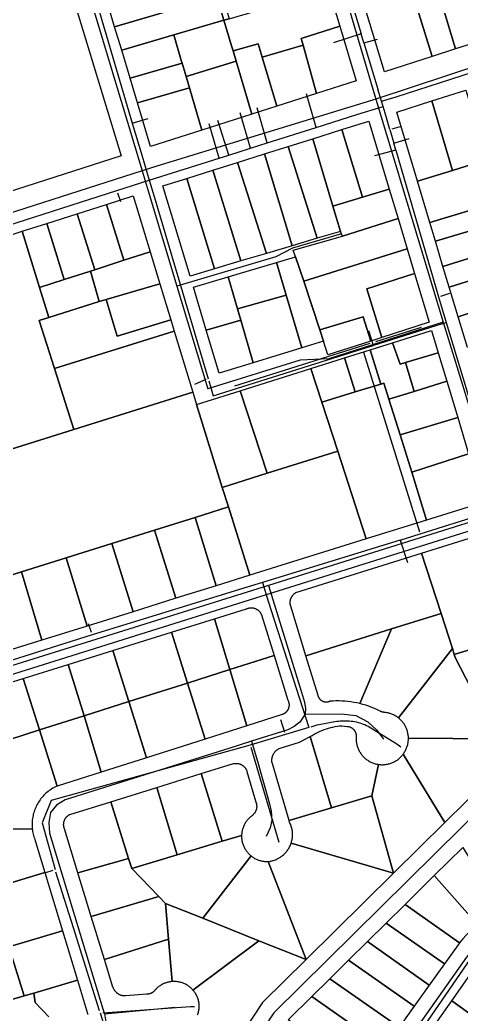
# Model space of a CAD drawing. Extents: x 1876309 to 1899261, y 443723 to 466661.
# Drawn here: x 1888805 to 1889666, y 452708 to 454649 of the extents above; entities that cross this region are included whole.
import ezdxf

# ---------------------------------------------------------------- set-up
doc = ezdxf.new("R2010")
doc.units = 0
doc.header["$MEASUREMENT"] = 0
for name, color, linetype in [('Parcels', 31, 'Continuous'), ('Roads', 7, 'Continuous'), ('Waterlines', 5, 'Continuous')]:
    doc.layers.add(name, color=color, linetype=linetype)

msp = doc.modelspace()

# ---------------------------------------------------------------- linework, layer by layer
at = {"layer": 'Parcels'}
for points in [[(1889378.9, 454804.5), (1889185.5, 454745.7), (1889199.4, 454698.2), (1889213.2, 454650.9), (1889203.2, 454648), (1889189.4, 454694.1), (1889174.9, 454742.4), (1889171.1, 454755.1), (1889375.7, 454815.1), (1889378.9, 454804.5)], [(1889558.2, 454743.8), (1889593, 454754), (1889586.8, 454777.3), (1889619, 454787.3), (1889628.1, 454762.3), (1889608.8, 454745.4), (1889655.3, 454591.8), (1889609.4, 454577.1), (1889575, 454688.9), (1889558.2, 454743.8)], [(1888550.7, 454660), (1888744, 454719.7), (1888886.8, 454763.8), (1889002.5, 454383.2), (1888667.6, 454276.2), (1888550.7, 454660)], [(1889655.3, 454591.8), (1889608.8, 454745.4), (1889628.1, 454762.3), (1889654.4, 454770.2), (1889702.9, 454607), (1889655.3, 454591.8)], [(1889174.9, 454742.4), (1889189.4, 454694.1), (1888989.6, 454635.2), (1888975, 454683.6), (1889174.9, 454742.4)], [(1889221.1, 454587.9), (1889218.2, 454597.7), (1889203.2, 454648), (1889213.2, 454650.9), (1889407.9, 454707.8), (1889429.5, 454636), (1889354.1, 454612.5), (1889357.7, 454599.5), (1889277.8, 454575.8), (1889270.1, 454601.9), (1889221.1, 454587.9)], [(1889203.2, 454648), (1889105.1, 454619.1), (1889003.5, 454589.2), (1888989.6, 454635.2), (1889189.4, 454694.1), (1889203.2, 454648)], [(1889481.2, 454663.2), (1889575, 454688.9), (1889609.4, 454577.1), (1889516.4, 454547.4), (1889481.2, 454663.2)], [(1889203.2, 454648), (1889218.2, 454597.7), (1889221.1, 454587.9), (1889227.2, 454567.7), (1889129.1, 454538), (1889121.4, 454564), (1889120.3, 454567.6), (1889105.1, 454619.1), (1889203.2, 454648)], [(1889429.5, 454636), (1889461.4, 454529.8), (1889384, 454505.1), (1889357.7, 454599.5), (1889354.1, 454612.5), (1889429.5, 454636)], [(1889121.4, 454564), (1889019.9, 454534.8), (1889003.5, 454589.2), (1889105.1, 454619.1), (1889120.3, 454567.6), (1889121.4, 454564)], [(1889221.1, 454587.9), (1889270.1, 454601.9), (1889277.8, 454575.8), (1889306.2, 454480.2), (1889257.9, 454464.8), (1889227.2, 454567.7), (1889221.1, 454587.9)], [(1889277.8, 454575.8), (1889357.7, 454599.5), (1889384, 454505.1), (1889306.2, 454480.2), (1889277.8, 454575.8)], [(1889129.1, 454538), (1889227.2, 454567.7), (1889257.9, 454464.8), (1889160, 454433.5), (1889135.6, 454515.8), (1889129.1, 454538)], [(1889129.1, 454538), (1889135.6, 454515.8), (1889034.4, 454486.4), (1889019.9, 454534.8), (1889121.4, 454564), (1889129.1, 454538)], [(1889160, 454433.5), (1889060, 454401.6), (1889034.4, 454486.4), (1889135.6, 454515.8), (1889160, 454433.5)], [(1889716.8, 454375.8), (1889649.6, 454354.9), (1889609.3, 454490.3), (1889675.4, 454511.6), (1889716.8, 454375.8)], [(1889581, 454333.6), (1889540.6, 454468.2), (1889609.3, 454490.3), (1889649.6, 454354.9), (1889581, 454333.6)], [(1889526, 454318.1), (1889473.7, 454302.5), (1889433.6, 454434.5), (1889486.2, 454451), (1889526, 454318.1)], [(1889376.8, 454416.7), (1889433.6, 454434.5), (1889473.7, 454302.5), (1889415.8, 454285.2), (1889376.8, 454416.7)], [(1889415.8, 454285.2), (1889430.4, 454235.8), (1889385, 454222.3), (1889328.7, 454401.5), (1889376.8, 454416.7), (1889415.8, 454285.2)], [(1889328.7, 454401.5), (1889385, 454222.3), (1889336.5, 454207.8), (1889282.1, 454386.9), (1889328.7, 454401.5)], [(1889795.9, 454342.6), (1889804.7, 454313.3), (1889769.4, 454302.7), (1889605.1, 454253.1), (1889581, 454333.6), (1889649.6, 454354.9), (1889716.8, 454375.8), (1889779.9, 454395.5), (1889795.9, 454342.6)], [(1889282.1, 454386.9), (1889336.5, 454207.8), (1889286.2, 454192.9), (1889229.7, 454370.5), (1889282.1, 454386.9)], [(1889181.7, 454355.4), (1889236.2, 454178), (1889184.4, 454162.5), (1889130.5, 454339.3), (1889181.7, 454355.4)], [(1889229.7, 454370.5), (1889286.2, 454192.9), (1889236.2, 454178), (1889181.7, 454355.4), (1889229.7, 454370.5)], [(1889184.4, 454162.5), (1889137.1, 454148.5), (1889083.5, 454324.5), (1889130.5, 454339.3), (1889184.4, 454162.5)], [(1889526, 454318.1), (1889543.2, 454260.7), (1889434.9, 454226.7), (1889430.4, 454235.8), (1889415.8, 454285.2), (1889473.7, 454302.5), (1889526, 454318.1)], [(1888973.5, 454288.4), (1889026.1, 454305.2), (1889059.2, 454196), (1889007.8, 454179.3), (1888973.5, 454288.4)], [(1889779.9, 454265.4), (1889616, 454216.9), (1889605.1, 454253.1), (1889769.4, 454302.7), (1889779.9, 454265.4)], [(1888973.5, 454288.4), (1889007.8, 454179.3), (1888951.3, 454161), (1888916.8, 454270.3), (1888973.5, 454288.4)], [(1888916.8, 454270.3), (1888951.3, 454161), (1888942.8, 454158.3), (1888891.4, 454141.6), (1888857.4, 454251.4), (1888916.8, 454270.3)], [(1889343.1, 454186), (1889338.6, 454199), (1889434.9, 454226.7), (1889543.2, 454260.7), (1889560.9, 454201.7), (1889358.8, 454138.8), (1889343.1, 454186)], [(1889779.9, 454265.4), (1889786.7, 454241.4), (1889793.3, 454218.1), (1889630.8, 454167.5), (1889616, 454216.9), (1889779.9, 454265.4)], [(1888891.4, 454141.6), (1888843, 454126), (1888809.2, 454236), (1888857.4, 454251.4), (1888891.4, 454141.6)], [(1889630.8, 454167.5), (1889793.3, 454218.1), (1889804.5, 454178.6), (1889762.4, 454165.3), (1889749.2, 454161), (1889700.8, 454145.3), (1889643.1, 454126.7), (1889630.8, 454167.5)], [(1889575.3, 454153.7), (1889481.8, 454123.7), (1889511.1, 454028.7), (1889489.8, 454021.8), (1889475.1, 454068.8), (1889390.6, 454043.4), (1889358.8, 454138.8), (1889560.9, 454201.7), (1889575.3, 454153.7)], [(1888951.3, 454161), (1889007.8, 454179.3), (1889059.2, 454196), (1889078.2, 454133.3), (1888973.3, 454103), (1888959.7, 454099.1), (1888942.8, 454158.3), (1888951.3, 454161)], [(1889305.9, 454174.9), (1889343.1, 454186), (1889358.8, 454138.8), (1889390.6, 454043.4), (1889397.8, 454021.7), (1889355, 454008.5), (1889324.6, 454111.5), (1889305.9, 454174.9)], [(1888891.4, 454141.6), (1888942.8, 454158.3), (1888959.7, 454099.1), (1888860.9, 454067.8), (1888843, 454126), (1888891.4, 454141.6)], [(1889305.9, 454174.9), (1889324.6, 454111.5), (1889229.8, 454084.5), (1889211.5, 454146.9), (1889305.9, 454174.9)], [(1889211.5, 454146.9), (1889229.8, 454084.5), (1889236.2, 454062.7), (1889168.5, 454043.1), (1889143.6, 454126.8), (1889211.5, 454146.9)], [(1889511.1, 454028.7), (1889481.8, 454123.7), (1889575.3, 454153.7), (1889603.9, 454058.5), (1889511.1, 454028.7)], [(1889660.3, 454069.3), (1889643.1, 454126.7), (1889700.8, 454145.3), (1889718, 454088), (1889660.3, 454069.3)], [(1889099.4, 454063.2), (1888994.6, 454031.5), (1888973.3, 454103), (1889078.2, 454133.3), (1889099.4, 454063.2)], [(1889099.4, 454063.2), (1889106.2, 454040.9), (1888872.1, 453967.9), (1888842.2, 454061.9), (1888860.9, 454067.8), (1888959.7, 454099.1), (1888973.3, 454103), (1888994.6, 454031.5), (1889099.4, 454063.2)], [(1889324.6, 454111.5), (1889355, 454008.5), (1889260.5, 453979.5), (1889236.2, 454062.7), (1889229.8, 454084.5), (1889324.6, 454111.5)], [(1889797.9, 454045.4), (1889727, 454023.7), (1889678.4, 454008.9), (1889660.3, 454069.3), (1889718, 454088), (1889779.5, 454107.8), (1889797.9, 454045.4)], [(1889260.5, 453979.5), (1889193.5, 453959), (1889168.5, 454043.1), (1889236.2, 454062.7), (1889260.5, 453979.5)], [(1889489.8, 454021.8), (1889405.9, 453994.8), (1889397.8, 454021.7), (1889390.6, 454043.4), (1889475.1, 454068.8), (1889489.8, 454021.8)], [(1889532.5, 454018.4), (1889608.4, 454042.2), (1889621.4, 453998.8), (1889557.6, 453979.6), (1889546.9, 453976.4), (1889532.5, 454018.4)], [(1889142.1, 453922.1), (1888909.9, 453849.3), (1888872.1, 453967.9), (1889106.2, 454040.9), (1889142.1, 453922.1)], [(1889509.3, 453937.7), (1889459.5, 453922.4), (1889438.8, 453988.9), (1889488.8, 454004.6), (1889509.3, 453937.7)], [(1889532.5, 454018.4), (1889546.9, 453976.4), (1889557.6, 453979.6), (1889574.5, 453923.6), (1889525.3, 453908.4), (1889515.6, 453939.6), (1889509.3, 453937.7), (1889488.8, 454004.6), (1889532.5, 454018.4)], [(1889372.9, 453968.2), (1889438.8, 453988.9), (1889459.5, 453922.4), (1889394.3, 453902.4), (1889372.9, 453968.2)], [(1889557.6, 453979.6), (1889621.4, 453998.8), (1889638.1, 453943.4), (1889574.5, 453923.6), (1889557.6, 453979.6)], [(1889234.5, 453924.7), (1889372.9, 453968.2), (1889394.3, 453902.4), (1889425.3, 453807.1), (1889287.4, 453763.7), (1889234.5, 453924.7)], [(1889509.3, 453937.7), (1889515.6, 453939.6), (1889525.3, 453908.4), (1889547.1, 453838.5), (1889569.9, 453765.7), (1889598.9, 453672.5), (1889481, 453635.7), (1889425.3, 453807.1), (1889394.3, 453902.4), (1889459.5, 453922.4), (1889509.3, 453937.7)], [(1889574.5, 453923.6), (1889638.1, 453943.4), (1889659.5, 453872.3), (1889547.1, 453838.5), (1889525.3, 453908.4), (1889574.5, 453923.6)], [(1889146.8, 453677.6), (1889067.6, 453652.8), (1888984.3, 453626.6), (1888895, 453598.6), (1888807.7, 453571.2), (1888728.6, 453546.3), (1888636.8, 453517.5), (1888615, 453587.4), (1888455.7, 453538.3), (1888407.6, 453691.8), (1888909.9, 453849.3), (1889142.1, 453922.1), (1889149.4, 453898), (1889199.9, 453736.1), (1889211.8, 453698), (1889146.8, 453677.6)], [(1889234.5, 453924.7), (1889287.4, 453763.7), (1889199.9, 453736.1), (1889149.4, 453898), (1889234.5, 453924.7)], [(1889659.5, 453872.3), (1889680.8, 453801.5), (1889569.9, 453765.7), (1889547.1, 453838.5), (1889659.5, 453872.3)], [(1889287.4, 453763.7), (1889425.3, 453807.1), (1889481, 453635.7), (1889253.4, 453564.7), (1889211.8, 453698), (1889199.9, 453736.1), (1889287.4, 453763.7)], [(1889680.8, 453801.5), (1889709.2, 453706.9), (1889598.9, 453672.5), (1889569.9, 453765.7), (1889680.8, 453801.5)], [(1889211.8, 453698), (1889253.4, 453564.7), (1889187.8, 453544.2), (1889146.8, 453677.6), (1889211.8, 453698)], [(1889146.8, 453677.6), (1889187.8, 453544.2), (1889109.4, 453519.8), (1889067.6, 453652.8), (1889146.8, 453677.6)], [(1889067.6, 453652.8), (1889109.4, 453519.8), (1889025.6, 453493.6), (1888984.3, 453626.6), (1889067.6, 453652.8)], [(1889589, 453607.6), (1889682.5, 453636.9), (1889743.1, 453437.7), (1889652.8, 453410.3), (1889649.1, 453422), (1889627, 453490.3), (1889589, 453607.6)], [(1888984.3, 453626.6), (1889025.6, 453493.6), (1888935.8, 453465.6), (1888895, 453598.6), (1888984.3, 453626.6)], [(1888935.8, 453465.6), (1888847.6, 453438.1), (1888807.7, 453571.2), (1888895, 453598.6), (1888935.8, 453465.6)], [(1889589, 453607.6), (1889627, 453490.3), (1889530.2, 453460), (1889363.3, 453407.7), (1889333.6, 453504.1), (1889333.4, 453504.8), (1889333.2, 453505.6), (1889333, 453506.3), (1889332.8, 453507.1), (1889332.7, 453507.8), (1889332.6, 453508.6), (1889332.5, 453509.4), (1889332.5, 453510.1), (1889332.4, 453510.9), (1889332.4, 453511.7), (1889332.4, 453512.4), (1889332.5, 453513.2), (1889332.6, 453514), (1889332.7, 453514.8), (1889332.8, 453515.5), (1889333, 453516.3), (1889333.2, 453517), (1889333.4, 453517.8), (1889333.6, 453518.5), (1889333.9, 453519.2), (1889334.1, 453519.9), (1889334.4, 453520.6), (1889334.8, 453521.3), (1889335.1, 453522), (1889335.5, 453522.7), (1889335.9, 453523.4), (1889336.3, 453524), (1889336.8, 453524.6), (1889337.2, 453525.2), (1889337.7, 453525.8), (1889338.2, 453526.4), (1889338.8, 453527), (1889339.3, 453527.5), (1889339.9, 453528.1), (1889340.5, 453528.6), (1889341.1, 453529.1), (1889341.7, 453529.5), (1889342.3, 453530), (1889342.9, 453530.4), (1889343.6, 453530.8), (1889589, 453607.6)], [(1888728.6, 453546.3), (1888807.7, 453571.2), (1888847.6, 453438.1), (1888770.1, 453413.9), (1888728.6, 453546.3)], [(1889301, 453408.2), (1889214.7, 453380.8), (1889184.7, 453479.6), (1889247.3, 453499.1), (1889248, 453499.4), (1889248.7, 453499.7), (1889249.4, 453500), (1889250.1, 453500.2), (1889250.9, 453500.4), (1889251.6, 453500.6), (1889252.3, 453500.8), (1889253, 453500.9), (1889253.8, 453501), (1889254.5, 453501.1), (1889255.3, 453501.1), (1889256, 453501.2), (1889256.8, 453501.2), (1889257.5, 453501.1), (1889258.3, 453501.1), (1889259, 453501), (1889259.8, 453500.9), (1889260.5, 453500.8), (1889261.2, 453500.6), (1889262, 453500.4), (1889262.7, 453500.2), (1889263.4, 453500), (1889264.1, 453499.8), (1889264.8, 453499.5), (1889265.5, 453499.2), (1889266.1, 453498.8), (1889266.8, 453498.5), (1889267.5, 453498.1), (1889268.1, 453497.7), (1889268.7, 453497.3), (1889269.3, 453496.9), (1889269.9, 453496.4), (1889270.5, 453495.9), (1889271, 453495.4), (1889271.6, 453494.9), (1889272.1, 453494.4), (1889272.6, 453493.8), (1889273.1, 453493.2), (1889273.6, 453492.7), (1889274, 453492.1), (1889274.4, 453491.4), (1889274.8, 453490.8), (1889275.2, 453490.1), (1889275.5, 453489.5), (1889275.9, 453488.8), (1889276.2, 453488.1), (1889276.5, 453487.4), (1889301, 453408.2)], [(1889214.7, 453380.8), (1889131.7, 453354.4), (1889100.5, 453453.4), (1889184.7, 453479.6), (1889214.7, 453380.8)], [(1889627, 453490.3), (1889649.1, 453422), (1889544.2, 453286.1), (1889542.8, 453287.2), (1889541.4, 453288.2), (1889540, 453289.1), (1889538.6, 453290), (1889537.1, 453290.9), (1889535.6, 453291.7), (1889534.1, 453292.4), (1889532.5, 453293.1), (1889530.9, 453293.8), (1889529.3, 453294.4), (1889527.7, 453294.9), (1889526.1, 453295.4), (1889524.4, 453295.8), (1889522.8, 453296.2), (1889521.1, 453296.5), (1889519.4, 453296.8), (1889517.7, 453297), (1889516, 453297.1), (1889515.3, 453297.2), (1889514.7, 453297.3), (1889514, 453297.4), (1889513.3, 453297.5), (1889512.7, 453297.7), (1889512, 453297.8), (1889511.4, 453298), (1889510.8, 453298.2), (1889510.1, 453298.5), (1889509.5, 453298.7), (1889508.9, 453299), (1889508.3, 453299.3), (1889502.8, 453302), (1889497.2, 453304.5), (1889491.6, 453306.8), (1889485.8, 453309), (1889480, 453310.9), (1889474.1, 453312.6), (1889468.2, 453314.2), (1889530.2, 453460), (1889627, 453490.3)], [(1889468.2, 453314.2), (1889462.5, 453315.5), (1889456.8, 453316.6), (1889451, 453317.5), (1889445.2, 453318.2), (1889439.4, 453318.8), (1889433.6, 453319.1), (1889427.8, 453319.3), (1889421.9, 453319.3), (1889416.1, 453319.1), (1889410.2, 453318.7), (1889409.8, 453318.4), (1889409.2, 453318.2), (1889408.7, 453318), (1889408.2, 453317.8), (1889407.7, 453317.6), (1889407.2, 453317.5), (1889406.6, 453317.4), (1889406.1, 453317.2), (1889405.5, 453317.1), (1889405, 453317.1), (1889404.4, 453317), (1889403.9, 453317), (1889403.3, 453316.9), (1889402.8, 453316.9), (1889402.2, 453316.9), (1889401.7, 453317), (1889401.1, 453317), (1889400.6, 453317.1), (1889400, 453317.2), (1889399.5, 453317.3), (1889399, 453317.4), (1889398.4, 453317.6), (1889397.9, 453317.7), (1889397.4, 453317.9), (1889396.9, 453318.1), (1889396.4, 453318.3), (1889395.9, 453318.6), (1889395.4, 453318.8), (1889394.9, 453319.1), (1889394.4, 453319.4), (1889393.9, 453319.7), (1889393.5, 453320), (1889393.1, 453320.3), (1889392.6, 453320.7), (1889392.2, 453321.1), (1889391.8, 453321.4), (1889391.4, 453321.8), (1889391, 453322.2), (1889390.7, 453322.6), (1889390.3, 453323.1), (1889390, 453323.5), (1889389.7, 453324), (1889389.4, 453324.4), (1889389.1, 453324.9), (1889388.8, 453325.4), (1889388.6, 453325.9), (1889388.3, 453326.4), (1889388.1, 453326.9), (1889387.9, 453327.4), (1889387.7, 453327.9), (1889387.5, 453328.4), (1889387.4, 453329), (1889387.3, 453329.5), (1889387.2, 453330), (1889363.3, 453407.7), (1889530.2, 453460), (1889468.2, 453314.2)], [(1889131.7, 453354.4), (1889017.4, 453318.1), (1888985.9, 453417.7), (1889100.5, 453453.4), (1889131.7, 453354.4)], [(1889649.1, 453422), (1889652.8, 453410.3), (1889654.9, 453403.9), (1889736.7, 453245.4), (1889563.3, 453246.5), (1889563.3, 453248.3), (1889563.2, 453250), (1889563, 453251.8), (1889562.8, 453253.5), (1889562.5, 453255.2), (1889562.2, 453257), (1889561.8, 453258.7), (1889561.4, 453260.3), (1889560.9, 453262), (1889560.3, 453263.7), (1889559.7, 453265.3), (1889559, 453266.9), (1889558.2, 453268.5), (1889557.5, 453270.1), (1889556.6, 453271.6), (1889555.7, 453273.1), (1889554.8, 453274.6), (1889553.8, 453276), (1889552.7, 453277.4), (1889551.6, 453278.8), (1889550.5, 453280.1), (1889549.3, 453281.4), (1889548.1, 453282.6), (1889546.8, 453283.8), (1889545.5, 453285), (1889544.2, 453286.1), (1889649.1, 453422)], [(1888985.9, 453417.7), (1889017.4, 453318.1), (1888929.9, 453290.3), (1888898.9, 453390.6), (1888985.9, 453417.7)], [(1889301, 453408.2), (1889327.9, 453321.2), (1889328.3, 453320.5), (1889328.5, 453319.9), (1889328.8, 453319.3), (1889329.1, 453318.6), (1889329.3, 453317.9), (1889329.5, 453317.3), (1889329.7, 453316.6), (1889329.8, 453315.9), (1889330, 453315.2), (1889330.1, 453314.5), (1889330.2, 453313.8), (1889330.2, 453313.1), (1889330.3, 453312.4), (1889330.3, 453311.7), (1889330.3, 453311), (1889330.2, 453310.3), (1889330.2, 453309.6), (1889330.1, 453308.9), (1889330, 453308.2), (1889329.8, 453307.5), (1889329.7, 453306.8), (1889329.5, 453306.2), (1889329.3, 453305.5), (1889329.1, 453304.8), (1889328.8, 453304.2), (1889328.5, 453303.5), (1889328.2, 453302.9), (1889327.9, 453302.3), (1889327.6, 453301.7), (1889327.2, 453301.1), (1889326.8, 453300.5), (1889326.4, 453299.9), (1889326, 453299.3), (1889325.6, 453298.8), (1889325.1, 453298.2), (1889324.6, 453297.7), (1889324.1, 453297.2), (1889323.6, 453296.7), (1889323.1, 453296.3), (1889322.6, 453295.8), (1889322, 453295.4), (1889321.4, 453295), (1889320.8, 453294.6), (1889320.2, 453294.3), (1889319.6, 453293.9), (1889319, 453293.6), (1889318.4, 453293.3), (1889317.7, 453293), (1889317.1, 453292.8), (1889248.1, 453270.8), (1889214.7, 453380.8), (1889301, 453408.2)], [(1888929.9, 453290.3), (1888842.9, 453262.7), (1888811, 453363.2), (1888898.9, 453390.6), (1888929.9, 453290.3)], [(1888811, 453363.2), (1888842.9, 453262.7), (1888754.8, 453234.7), (1888722.7, 453335.7), (1888811, 453363.2)], [(1889214.7, 453380.8), (1889248.1, 453270.8), (1889166.2, 453244.9), (1889131.7, 453354.4), (1889214.7, 453380.8)], [(1889131.7, 453354.4), (1889166.2, 453244.9), (1889052.1, 453208.6), (1889017.4, 453318.1), (1889131.7, 453354.4)], [(1888929.9, 453290.3), (1889017.4, 453318.1), (1889052.1, 453208.6), (1888963.7, 453180.6), (1888929.9, 453290.3)], [(1888877.5, 453153.2), (1888842.9, 453262.7), (1888929.9, 453290.3), (1888963.7, 453180.6), (1888877.5, 453153.2)], [(1889505.1, 453195.4), (1889491.8, 453134.1), (1889413.1, 453110.7), (1889371.8, 453249.7), (1889375.5, 453252.1), (1889379.2, 453254.3), (1889383.1, 453256.5), (1889387, 453258.5), (1889391, 453260.3), (1889395, 453262), (1889399.1, 453263.6), (1889403.3, 453265), (1889407.5, 453266.3), (1889411.7, 453267.5), (1889416, 453268.4), (1889420.3, 453269.3), (1889424.6, 453270), (1889429, 453270.5), (1889433.4, 453270.9), (1889443.5, 453269.8), (1889444.1, 453269.8), (1889444.8, 453269.7), (1889445.4, 453269.6), (1889446.1, 453269.5), (1889446.7, 453269.3), (1889447.3, 453269.2), (1889448, 453269), (1889448.6, 453268.8), (1889449.2, 453268.6), (1889449.8, 453268.3), (1889450.4, 453268), (1889451, 453267.8), (1889451.6, 453267.5), (1889452.1, 453267.1), (1889452.7, 453266.8), (1889453.2, 453266.4), (1889453.8, 453266), (1889454.3, 453265.6), (1889454.8, 453265.2), (1889455.3, 453264.8), (1889455.7, 453264.3), (1889456.2, 453263.8), (1889456.6, 453263.4), (1889457.1, 453262.9), (1889457.5, 453262.3), (1889457.9, 453261.8), (1889458.2, 453261.3), (1889458.6, 453260.7), (1889458.9, 453260.2), (1889459.2, 453259.6), (1889459.5, 453259), (1889459.8, 453258.4), (1889460, 453257.8), (1889460.3, 453257.2), (1889460.5, 453256.6), (1889460.7, 453255.9), (1889460.8, 453255.3), (1889461, 453254.7), (1889461.1, 453254), (1889461.2, 453253.4), (1889461.3, 453252.7), (1889461.3, 453252.1), (1889461.3, 453251.4), (1889461.4, 453250.8), (1889461.3, 453250.1), (1889461.3, 453249.5), (1889461.3, 453248.8), (1889461.2, 453247), (1889461.2, 453245.3), (1889461.2, 453243.5), (1889461.3, 453241.7), (1889461.5, 453240), (1889461.8, 453238.2), (1889462, 453236.5), (1889462.4, 453234.8), (1889462.8, 453233.1), (1889463.3, 453231.4), (1889463.8, 453229.7), (1889464.4, 453228), (1889465.1, 453226.4), (1889465.8, 453224.7), (1889466.5, 453223.2), (1889467.4, 453221.6), (1889468.2, 453220.1), (1889469.1, 453218.5), (1889470.1, 453217.1), (1889471.1, 453215.6), (1889472.2, 453214.2), (1889473.3, 453212.9), (1889474.5, 453211.5), (1889475.7, 453210.3), (1889477, 453209), (1889478.3, 453207.8), (1889479.6, 453206.7), (1889481, 453205.6), (1889482.4, 453204.5), (1889483.9, 453203.5), (1889485.3, 453202.6), (1889486.9, 453201.7), (1889488.4, 453200.8), (1889490, 453200), (1889491.6, 453199.3), (1889493.2, 453198.6), (1889494.9, 453198), (1889496.5, 453197.4), (1889498.2, 453196.9), (1889499.9, 453196.4), (1889501.6, 453196), (1889503.4, 453195.7), (1889505.1, 453195.4)], [(1889330.3, 453086), (1889297, 453199.1), (1889296.9, 453199.9), (1889296.8, 453200.8), (1889296.7, 453201.7), (1889296.7, 453202.6), (1889296.7, 453203.5), (1889296.7, 453204.4), (1889296.8, 453205.3), (1889296.9, 453206.2), (1889297, 453207.1), (1889297.1, 453207.9), (1889297.3, 453208.8), (1889297.5, 453209.7), (1889297.7, 453210.5), (1889298, 453211.4), (1889298.3, 453212.2), (1889298.6, 453213.1), (1889299, 453213.9), (1889299.4, 453214.7), (1889299.8, 453215.5), (1889300.2, 453216.3), (1889300.7, 453217), (1889301.2, 453217.8), (1889301.7, 453218.5), (1889302.2, 453219.2), (1889302.8, 453219.9), (1889303.4, 453220.6), (1889304, 453221.2), (1889304.6, 453221.8), (1889305.3, 453222.5), (1889305.9, 453223), (1889306.6, 453223.6), (1889307.3, 453224.1), (1889308.1, 453224.6), (1889308.8, 453225.1), (1889309.6, 453225.6), (1889310.4, 453226), (1889311.2, 453226.4), (1889350.5, 453238.8), (1889371.8, 453249.7), (1889413.1, 453110.7), (1889330.3, 453086)], [(1889736.7, 453245.4), (1889758.1, 453203.9), (1889634.5, 453082), (1889552.9, 453215.4), (1889554, 453216.8), (1889555, 453218.3), (1889555.9, 453219.8), (1889556.8, 453221.3), (1889557.6, 453222.8), (1889558.4, 453224.4), (1889559.1, 453226), (1889559.8, 453227.6), (1889560.4, 453229.3), (1889561, 453231), (1889561.5, 453232.6), (1889561.9, 453234.3), (1889562.3, 453236.1), (1889562.6, 453237.8), (1889562.9, 453239.5), (1889563.1, 453241.3), (1889563.2, 453243), (1889563.3, 453244.8), (1889563.3, 453246.5), (1889736.7, 453245.4)], [(1889505.1, 453195.4), (1889506.9, 453195.2), (1889508.6, 453195.1), (1889510.4, 453195), (1889512.1, 453194.9), (1889513.9, 453195), (1889515.6, 453195.1), (1889517.4, 453195.2), (1889519.1, 453195.4), (1889520.8, 453195.7), (1889522.6, 453196), (1889524.3, 453196.4), (1889526, 453196.9), (1889527.7, 453197.4), (1889529.3, 453197.9), (1889531, 453198.5), (1889532.6, 453199.2), (1889534.2, 453200), (1889535.7, 453200.7), (1889537.3, 453201.6), (1889538.8, 453202.5), (1889540.3, 453203.4), (1889541.7, 453204.4), (1889543.1, 453205.4), (1889544.5, 453206.5), (1889545.8, 453207.7), (1889547.1, 453208.9), (1889548.4, 453210.1), (1889549.6, 453211.4), (1889550.8, 453212.7), (1889551.9, 453214), (1889552.9, 453215.4), (1889634.5, 453082), (1889534.1, 452983), (1889491.8, 453134.1), (1889505.1, 453195.4)], [(1889237.6, 453056.9), (1889199.6, 453045.5), (1889158.8, 453177.5), (1889221.9, 453197), (1889222.6, 453197.2), (1889223.4, 453197.3), (1889224.2, 453197.4), (1889224.9, 453197.5), (1889225.7, 453197.6), (1889226.5, 453197.6), (1889227.2, 453197.6), (1889228, 453197.6), (1889228.8, 453197.5), (1889229.6, 453197.4), (1889230.3, 453197.3), (1889231.1, 453197.2), (1889231.8, 453197), (1889232.6, 453196.8), (1889233.3, 453196.6), (1889234.1, 453196.4), (1889234.8, 453196.1), (1889235.5, 453195.8), (1889236.2, 453195.5), (1889236.9, 453195.1), (1889237.6, 453194.8), (1889238.3, 453194.4), (1889238.9, 453194), (1889239.5, 453193.5), (1889240.2, 453193.1), (1889240.8, 453192.6), (1889241.4, 453192.1), (1889241.9, 453191.6), (1889242.5, 453191), (1889243, 453190.5), (1889243.5, 453189.9), (1889244, 453189.3), (1889244.5, 453188.7), (1889245, 453188.1), (1889245.4, 453187.4), (1889245.8, 453186.8), (1889246.2, 453186.1), (1889246.5, 453185.4), (1889246.9, 453184.7), (1889247.2, 453184), (1889247.5, 453183.3), (1889247.7, 453182.6), (1889248, 453181.8), (1889266.2, 453120.1), (1889266.4, 453119.3), (1889266.6, 453118.6), (1889266.7, 453117.8), (1889266.9, 453117), (1889267, 453116.2), (1889267, 453115.5), (1889267.1, 453114.7), (1889267.1, 453113.9), (1889267.1, 453113.1), (1889267.1, 453112.3), (1889267, 453111.5), (1889266.9, 453110.8), (1889266.8, 453110), (1889266.7, 453109.2), (1889266.5, 453108.4), (1889266.3, 453107.7), (1889266.1, 453106.9), (1889265.8, 453106.2), (1889265.6, 453105.5), (1889265.3, 453104.7), (1889264.9, 453104), (1889264.6, 453103.3), (1889264.2, 453102.6), (1889263.8, 453101.9), (1889263.4, 453101.3), (1889263, 453100.6), (1889262.5, 453100), (1889262.1, 453099.4), (1889261.5, 453098.7), (1889261, 453098.2), (1889260.5, 453097.6), (1889259.9, 453097), (1889259.3, 453096.5), (1889258.7, 453096), (1889257.4, 453095), (1889256, 453094), (1889254.7, 453092.9), (1889253.4, 453091.7), (1889252.2, 453090.5), (1889251, 453089.3), (1889249.8, 453088.1), (1889248.7, 453086.8), (1889247.7, 453085.4), (1889246.7, 453084), (1889245.7, 453082.6), (1889244.8, 453081.2), (1889243.9, 453079.7), (1889243.1, 453078.2), (1889242.3, 453076.7), (1889241.6, 453075.1), (1889241, 453073.5), (1889240.4, 453071.9), (1889239.8, 453070.3), (1889239.4, 453068.7), (1889238.9, 453067), (1889238.5, 453065.4), (1889238.2, 453063.7), (1889238, 453062), (1889237.8, 453060.3), (1889237.6, 453058.6), (1889237.6, 453056.9)], [(1889158.8, 453177.5), (1889199.6, 453045.5), (1889112, 453019), (1889071.8, 453150.5), (1889158.8, 453177.5)], [(1889016.8, 453011.9), (1888982.1, 453122.6), (1889071.8, 453150.5), (1889112, 453019), (1889023, 452992.1), (1889016.8, 453011.9)], [(1889334.2, 453041.5), (1889334.8, 453043.2), (1889335.3, 453045), (1889335.7, 453046.8), (1889336.1, 453048.6), (1889336.4, 453050.4), (1889336.7, 453052.2), (1889336.9, 453054), (1889337, 453055.9), (1889337.1, 453057.7), (1889337.1, 453059.6), (1889337, 453061.4), (1889336.9, 453063.2), (1889336.7, 453065.1), (1889336.4, 453066.9), (1889336.1, 453068.7), (1889335.7, 453070.5), (1889335.2, 453072.3), (1889334.7, 453074.1), (1889334.2, 453075.8), (1889333.5, 453077.5), (1889332.8, 453079.2), (1889332.1, 453080.9), (1889331.3, 453082.6), (1889330.3, 453086), (1889413.1, 453110.7), (1889491.8, 453134.1), (1889534.1, 452983), (1889334.2, 453041.5)], [(1888918.1, 452983.7), (1888891.6, 453070.1), (1888891.3, 453070.8), (1888891.1, 453071.6), (1888890.9, 453072.3), (1888890.7, 453073), (1888890.5, 453073.8), (1888890.4, 453074.5), (1888890.3, 453075.3), (1888890.2, 453076), (1888890.1, 453076.8), (1888890.1, 453077.6), (1888890.1, 453078.3), (1888890.1, 453079.1), (1888890.2, 453079.8), (1888890.2, 453080.6), (1888890.3, 453081.3), (1888890.5, 453082.1), (1888890.6, 453082.8), (1888890.8, 453083.6), (1888891, 453084.3), (1888891.2, 453085), (1888891.5, 453085.8), (1888891.7, 453086.5), (1888892, 453087.2), (1888892.4, 453087.9), (1888892.7, 453088.5), (1888893.1, 453089.2), (1888893.5, 453089.8), (1888893.9, 453090.5), (1888894.3, 453091.1), (1888894.8, 453091.7), (1888895.3, 453092.3), (1888895.8, 453092.9), (1888896.3, 453093.4), (1888896.8, 453094), (1888897.4, 453094.5), (1888898, 453095), (1888898.6, 453095.5), (1888899.2, 453095.9), (1888899.8, 453096.4), (1888900.4, 453096.8), (1888901.1, 453097.2), (1888901.7, 453097.5), (1888902.4, 453097.9), (1888982.1, 453122.6), (1889016.8, 453011.9), (1888918.1, 452983.7)], [(1888712.2, 453067.7), (1888828.9, 453070.1), (1888829.2, 453067.4), (1888829.6, 453064.7), (1888830.1, 453061.9), (1888830.7, 453059.2), (1888831.4, 453056.6), (1888832.2, 453053.9), (1888833.1, 453051.3), (1888834, 453048.7), (1888853.5, 452984.5), (1888748.1, 452952.4), (1888712.2, 453067.7)], [(1889199.6, 453045.5), (1889237.6, 453056.9), (1889237.5, 453055.2), (1889237.6, 453053.5), (1889237.7, 453051.8), (1889237.8, 453050.1), (1889238, 453048.4), (1889238.3, 453046.8), (1889238.6, 453045.1), (1889239, 453043.5), (1889239.5, 453041.8), (1889240, 453040.2), (1889240.5, 453038.6), (1889241.1, 453037), (1889241.8, 453035.5), (1889242.5, 453034), (1889243.2, 453032.4), (1889244, 453031), (1889244.9, 453029.5), (1889245.8, 453028.1), (1889246.8, 453026.7), (1889247.8, 453025.3), (1889248.8, 453024), (1889249.9, 453022.7), (1889251.1, 453021.5), (1889252.3, 453020.3), (1889253.5, 453019.1), (1889254.7, 453018), (1889256, 453016.9), (1889161.9, 452895.2), (1889089.2, 452924.1), (1889076, 452937.7), (1889023, 452992.1), (1889112, 453019), (1889199.6, 453045.5)], [(1889289.4, 453006.1), (1889291.3, 453006.3), (1889293.1, 453006.6), (1889294.9, 453006.9), (1889296.6, 453007.3), (1889298.4, 453007.8), (1889300.2, 453008.3), (1889301.9, 453008.9), (1889303.6, 453009.5), (1889305.3, 453010.2), (1889307, 453011), (1889308.6, 453011.8), (1889310.2, 453012.6), (1889311.8, 453013.6), (1889313.3, 453014.5), (1889314.8, 453015.6), (1889316.3, 453016.6), (1889317.7, 453017.8), (1889319.1, 453019), (1889320.5, 453020.2), (1889321.8, 453021.5), (1889323.1, 453022.8), (1889324.3, 453024.1), (1889325.4, 453025.5), (1889326.6, 453027), (1889327.6, 453028.5), (1889328.7, 453030), (1889329.6, 453031.5), (1889330.5, 453033.1), (1889331.4, 453034.7), (1889332.2, 453036.4), (1889332.9, 453038.1), (1889333.6, 453039.8), (1889334.2, 453041.5), (1889534.1, 452983), (1889363.5, 452814.9), (1889289.4, 453006.1)], [(1889669.4, 453033.3), (1889742.8, 452914.5), (1889735, 452909.9), (1889727.3, 452905), (1889719.7, 452899.9), (1889712.4, 452894.5), (1889705.2, 452888.9), (1889698.1, 452883.1), (1889613.9, 452978.6), (1889669.4, 453033.3)], [(1889289.4, 453006.1), (1889363.5, 452814.9), (1889271.5, 452851.5), (1889161.9, 452895.2), (1889256, 453016.9), (1889257.4, 453015.9), (1889258.8, 453014.9), (1889260.2, 453013.9), (1889261.7, 453013), (1889263.1, 453012.2), (1889264.7, 453011.4), (1889266.2, 453010.6), (1889267.8, 453009.9), (1889269.3, 453009.3), (1889270.9, 453008.7), (1889272.6, 453008.2), (1889274.2, 453007.7), (1889275.9, 453007.3), (1889277.5, 453007), (1889279.2, 453006.7), (1889280.9, 453006.4), (1889282.6, 453006.3), (1889284.3, 453006.1), (1889286, 453006.1), (1889287.7, 453006.1), (1889289.4, 453006.1)], [(1889016.8, 453011.9), (1889023, 452992.1), (1889076, 452937.7), (1888944.1, 452899), (1888918.1, 452983.7), (1889016.8, 453011.9)], [(1888748.1, 452952.4), (1888853.5, 452984.5), (1888888, 452870.6), (1888783.3, 452839.2), (1888748.1, 452952.4)], [(1889613.9, 452978.6), (1889698.1, 452883.1), (1889690.6, 452876.4), (1889683.4, 452869.4), (1889676.3, 452862.2), (1889669.6, 452854.8), (1889663.1, 452847.1), (1889556.7, 452922.2), (1889613.9, 452978.6)], [(1889089.2, 452924.1), (1889095.1, 452854.6), (1888970, 452814.8), (1888944.1, 452899), (1889076, 452937.7), (1889089.2, 452924.1)], [(1889161.9, 452895.2), (1889271.5, 452851.5), (1889142.6, 452755.2), (1889141.4, 452756.5), (1889140.3, 452757.7), (1889139.1, 452758.8), (1889137.8, 452759.9), (1889136.5, 452761), (1889135.2, 452762), (1889133.8, 452763), (1889132.4, 452763.9), (1889131, 452764.8), (1889129.6, 452765.7), (1889128.1, 452766.4), (1889126.6, 452767.2), (1889125.1, 452767.9), (1889123.5, 452768.5), (1889121.9, 452769.1), (1889120.3, 452769.6), (1889118.7, 452770.1), (1889117.1, 452770.5), (1889115.5, 452770.8), (1889113.8, 452771.2), (1889112.2, 452771.4), (1889110.5, 452771.6), (1889108.8, 452771.7), (1889107.2, 452771.8), (1889105.5, 452771.8), (1889103.8, 452771.8), (1889102.1, 452771.7), (1889095.1, 452854.6), (1889089.2, 452924.1), (1889161.9, 452895.2)], [(1889663.1, 452847.1), (1889660.2, 452843.5), (1889633.9, 452806.6), (1889520, 452885.9), (1889556.7, 452922.2), (1889663.1, 452847.1)], [(1889520, 452885.9), (1889633.9, 452806.6), (1889604, 452764.7), (1889483.5, 452849.9), (1889520, 452885.9)], [(1888917.1, 452774.3), (1888831.8, 452749.2), (1888813.1, 452743.7), (1888783.3, 452839.2), (1888888, 452870.6), (1888917.1, 452774.3)], [(1888813.1, 452743.7), (1888704.8, 452711.9), (1888675.9, 452807), (1888783.3, 452839.2), (1888813.1, 452743.7)], [(1889102.1, 452771.7), (1889100.5, 452771.6), (1889098.8, 452771.4), (1889097.1, 452771.1), (1889095.4, 452770.8), (1889093.8, 452770.4), (1889092.1, 452770), (1889090.5, 452769.5), (1889088.9, 452768.9), (1889087.3, 452768.3), (1889085.8, 452767.7), (1889084.2, 452767), (1889082.7, 452766.2), (1889081.2, 452765.4), (1889079.8, 452764.5), (1889078.3, 452763.6), (1889076.9, 452762.7), (1889075.6, 452761.7), (1889074.2, 452760.6), (1889073, 452759.5), (1889071.7, 452758.4), (1889070.5, 452757.2), (1889069.3, 452756), (1889068.9, 452755.4), (1889068.5, 452754.9), (1889068.1, 452754.3), (1889067.7, 452753.8), (1889067.2, 452753.3), (1889066.7, 452752.8), (1889066.2, 452752.3), (1889065.7, 452751.9), (1889065.2, 452751.4), (1889064.6, 452751), (1889064.1, 452750.6), (1889063.5, 452750.2), (1889062.9, 452749.9), (1889062.3, 452749.5), (1889061.7, 452749.2), (1889061.1, 452748.9), (1889060.5, 452748.7), (1889059.8, 452748.4), (1889059.2, 452748.2), (1889058.5, 452748), (1889057.9, 452747.8), (1889057.2, 452747.6), (1889056.6, 452747.5), (1889055.9, 452747.3), (1889055.2, 452747.3), (1889054.5, 452747.2), (1889053.8, 452747.1), (1889053.2, 452747.1), (1889052.5, 452747.1), (1889051.8, 452747.1), (1889011.7, 452743.7), (1889010.9, 452743.6), (1889010, 452743.6), (1889009.2, 452743.6), (1889008.3, 452743.7), (1889007.5, 452743.7), (1889006.6, 452743.9), (1889005.8, 452744), (1889005, 452744.1), (1889004.1, 452744.3), (1889003.3, 452744.5), (1889002.5, 452744.8), (1889001.7, 452745.1), (1889000.9, 452745.4), (1889000.1, 452745.7), (1888999.3, 452746), (1888998.6, 452746.4), (1888997.8, 452746.8), (1888997.1, 452747.3), (1888996.4, 452747.7), (1888995.7, 452748.2), (1888995, 452748.7), (1888994.3, 452749.2), (1888993.7, 452749.8), (1888993.1, 452750.4), (1888992.5, 452751), (1888991.9, 452751.6), (1888991.3, 452752.2), (1888990.8, 452752.9), (1888990.3, 452753.5), (1888989.8, 452754.2), (1888989.3, 452754.9), (1888988.9, 452755.7), (1888988.5, 452756.4), (1888988.1, 452757.2), (1888987.7, 452757.9), (1888987.4, 452758.7), (1888987, 452759.5), (1888986.8, 452760.3), (1888986.5, 452761.1), (1888970, 452814.8), (1889095.1, 452854.6), (1889102.1, 452771.7)], [(1889604, 452764.7), (1889574.7, 452723.6), (1889446.3, 452813.2), (1889483.5, 452849.9), (1889604, 452764.7)], [(1889446.3, 452813.2), (1889574.7, 452723.6), (1889545.5, 452682.6), (1889409.9, 452777.2), (1889446.3, 452813.2)], [(1889692.5, 452797), (1889757.5, 452734.6), (1889720.6, 452681.9), (1889647.9, 452733.8), (1889692.5, 452797)], [(1889409.9, 452777.2), (1889545.5, 452682.6), (1889517, 452642.7), (1889375, 452742.8), (1889409.9, 452777.2)], [(1889480.5, 452591.6), (1889328.6, 452697), (1889375, 452742.8), (1889517, 452642.7), (1889480.5, 452591.6)], [(1889647.9, 452733.8), (1889720.6, 452681.9), (1889685.3, 452631.5), (1889612.6, 452683.7), (1889647.9, 452733.8)]]:
    msp.add_lwpolyline(points, close=True, dxfattribs=at)
for points in [[(1888771.6, 454224), (1888809.2, 454236), (1888843, 454126), (1888860.9, 454067.8), (1888860.9, 454067.8), (1888842.2, 454061.9), (1888872.1, 453967.9), (1888909.9, 453849.3), (1888407.6, 453691.8)], [(1889736.7, 453245.4), (1889654.9, 453403.9), (1889652.8, 453410.3), (1889743.1, 453437.7)], [(1888754.8, 453234.7), (1888842.9, 453262.7), (1888877.5, 453153.2), (1888876.8, 453153), (1888874.2, 453151.8), (1888871.7, 453150.5), (1888869.2, 453149.1), (1888866.8, 453147.7), (1888864.4, 453146.1), (1888862.1, 453144.5), (1888859.8, 453142.8), (1888857.6, 453141), (1888855.5, 453139.1), (1888853.4, 453137.2), (1888851.4, 453135.2), (1888849.5, 453133.1), (1888847.6, 453130.9), (1888845.8, 453128.7), (1888844.1, 453126.5), (1888842.5, 453124.1), (1888840.9, 453121.8), (1888839.5, 453119.3), (1888838.1, 453116.8), (1888836.8, 453114.3), (1888835.6, 453111.7), (1888834.5, 453109.1), (1888833.4, 453106.5), (1888832.5, 453103.8), (1888831.7, 453101.1), (1888830.9, 453098.3), (1888830.3, 453095.6), (1888829.7, 453092.8), (1888829.3, 453090), (1888828.9, 453087.2), (1888828.7, 453084.3), (1888828.5, 453081.5), (1888828.5, 453078.6), (1888828.5, 453075.8), (1888828.6, 453073), (1888828.9, 453070.1), (1888712.2, 453067.7)], [(1889151.7, 452706.8), (1889152.3, 452708.4), (1889152.8, 452710.1), (1889153.3, 452711.7), (1889153.7, 452713.4), (1889154, 452715.1), (1889154.3, 452716.8), (1889154.5, 452718.5), (1889154.7, 452720.3), (1889154.8, 452722), (1889154.8, 452723.7), (1889154.8, 452725.5), (1889154.8, 452727.2), (1889154.6, 452728.9), (1889154.4, 452730.6), (1889154, 452732.3), (1889153.7, 452734), (1889153.2, 452735.7), (1889152.7, 452737.3), (1889152.2, 452739), (1889151.6, 452740.6), (1889150.9, 452742.2), (1889150.2, 452743.8), (1889149.4, 452745.3), (1889148.6, 452746.8), (1889147.7, 452748.3), (1889146.8, 452749.8), (1889145.8, 452751.2), (1889144.8, 452752.6), (1889143.7, 452753.9), (1889142.6, 452755.2), (1889271.5, 452851.5), (1889363.5, 452814.9), (1889363.5, 452814.9), (1889278.2, 452730.7), (1889239.3, 452671.5)], [(1888861.4, 452702.8), (1888834.5, 452730.8), (1888831.8, 452749.2), (1888917.1, 452774.3), (1888936.8, 452709.2), (1888937.3, 452708.3), (1888937.7, 452707.4)], [(1888743.4, 452584.6), (1888704.8, 452711.9), (1888813.1, 452743.7), (1888831.8, 452749.2), (1888834.5, 452730.8), (1888861.4, 452702.8)]]:
    msp.add_lwpolyline(points, dxfattribs=at)
at = {"layer": 'Roads'}
for p, q in [((1889961.1, 454646.6), (1889499.9, 454493.5)), ((1889499.9, 454493.5), (1889631.3, 454058.4)), ((1889043.2, 454353.9), (1888652.9, 454228.9)), ((1889111, 454128.8), (1889171.5, 453928.6)), ((1889631.3, 454058.4), (1889745.1, 453687.4)), ((1889745.1, 453687.4), (1889290, 453544.4)), ((1888969.8, 452708.8), (1889107.7, 452721.7))]:
    msp.add_line(p, q, dxfattribs=at)
for points in [[(1889276.4, 455239.2), (1889349.7, 454999.9), (1889499.9, 454493.5)], [(1888819.1, 455098.1), (1888848.9, 454999.9), (1889043.2, 454353.9)], [(1889499.9, 454493.5), (1889071.8, 454362.9), (1889043.2, 454353.9)], [(1889043.2, 454353.9), (1889054.9, 454314.9), (1889111, 454128.8)], [(1889432.6, 454231.2), (1889337.2, 454203.2), (1889304.6, 454186.2), (1889111, 454128.8)], [(1889631.3, 454058.4), (1889408.2, 453987.2), (1889351.8, 453984.6), (1889171.5, 453928.6)], [(1889290, 453544.4), (1889238.3, 453528.3), (1888494.2, 453296)], [(1889290, 453544.4), (1889356.3, 453329.9), (1889360.5, 453316.7), (1889362.4, 453304.5), (1889361.5, 453293.3)], [(1889361.5, 453293.3), (1889351.2, 453277.7), (1889340.5, 453269.4), (1889327.8, 453263), (1889256.7, 453240.8)], [(1889361.5, 453293.3), (1889432.2, 453294.2), (1889460.4, 453290.8), (1889484.4, 453278.7), (1889501.9, 453262.1), (1889514.5, 453244.5)], [(1889256.7, 453240.8), (1889212.5, 453226.8), (1888893.4, 453126.6), (1888876.3, 453115.7), (1888864.5, 453101.5), (1888861, 453082), (1888862.3, 453061.2), (1888966.8, 452718.3), (1888969.8, 452708.8)], [(1889256.7, 453240.8), (1889269.9, 453197.4), (1889292.3, 453118.9), (1889295.1, 453104), (1889296.4, 453086.9), (1889293.5, 453071.9), (1889285.8, 453054.8)], [(1890598.4, 452856.7), (1890557.4, 452890.4), (1890489.2, 452920.8), (1890320, 452982.8), (1890046.4, 453118.8), (1889771.7, 453175.8), (1889300.4, 452710.9), (1889121.1, 452438.5), (1888830, 452196.5)], [(1890125.5, 452779.3), (1890074.3, 452837.1), (1890009.7, 452883.5), (1889970.6, 452904.2), (1889921.1, 452920.7), (1889864.9, 452924.4), (1889813, 452915.2), (1889756.1, 452892.6), (1889712.7, 452860.2), (1889676.5, 452819.2), (1889598.5, 452708.8)], [(1888969.8, 452708.8), (1888973.2, 452689.4), (1888970.2, 452669.1), (1888959.1, 452653), (1888940.4, 452640.1), (1888794.7, 452548.2), (1888756.8, 452528)], [(1889598.5, 452708.8), (1889379.3, 452399.4), (1889347.3, 452346.3), (1889333.8, 452306.6), (1889329.6, 452271.7), (1889329.6, 452233.2)]]:
    msp.add_lwpolyline(points, dxfattribs=at)
at = {"layer": 'Waterlines', "color": 5}
for p, q in [((1889299.8, 455187.9), (1889470.9, 454621.3)), ((1888853.3, 455026.1), (1889024.1, 454447)), ((1889539.6, 454498.6), (1889963.9, 454635.1)), ((1889470.9, 454621.3), (1889417, 454604)), ((1889476.2, 454603.8), (1889470.9, 454621.3)), ((1889476.2, 454603.8), (1889503, 454611)), ((1889476.2, 454603.8), (1889503.5, 454513.4)), ((1889510.7, 454489.6), (1889503.5, 454513.4)), ((1889383.1, 454438.7), (1889364, 454504)), ((1889510.7, 454489.6), (1889539.6, 454498.6)), ((1889513.7, 454479.8), (1889510.7, 454489.6)), ((1889287.5, 454408.4), (1889268, 454477)), ((1889462.4, 454463.8), (1889513.7, 454479.8)), ((1889517.8, 454466.2), (1889513.7, 454479.8)), ((1889024.1, 454447), (1889055, 454456)), ((1889212.4, 454384.6), (1889191, 454452)), ((1889255.3, 454398.2), (1889235, 454467)), ((1889383.1, 454438.7), (1889462.4, 454463.8)), ((1889527.3, 454434.7), (1889517.8, 454466.2)), ((1889024.1, 454447), (1889043.2, 454382.3)), ((1889194.1, 454378.8), (1889174, 454446)), ((1889287.5, 454408.4), (1889383.1, 454438.7)), ((1889527.3, 454434.7), (1889535.1, 454407.7)), ((1889531.9, 454436.1), (1889549.6, 454441.3)), ((1889535.1, 454407.7), (1889565, 454417)), ((1889212.4, 454384.6), (1889255.3, 454398.2)), ((1889255.3, 454398.2), (1889287.5, 454408.4)), ((1889539, 454394.6), (1889497, 454383)), ((1889539, 454394.6), (1889535.1, 454407.7)), ((1889539, 454394.6), (1889622.3, 454108.3)), ((1889043.2, 454382.3), (1889057.3, 454335.5)), ((1889057.3, 454335.5), (1889194.1, 454378.8)), ((1889194.1, 454378.8), (1889212.4, 454384.6)), ((1888993.9, 454315.4), (1889057.3, 454335.5)), ((1889057.3, 454335.5), (1889066.7, 454303.9)), ((1888654.7, 454207.3), (1888993.9, 454315.4)), ((1888995.4, 454310.9), (1889001.1, 454293.9)), ((1889066.7, 454303.9), (1889172.1, 453948.3)), ((1889622.3, 454108.3), (1889637.2, 454057.9)), ((1889626.7, 454109.6), (1889644.5, 454115.2)), ((1889494.9, 454013.1), (1889486, 454042)), ((1889629.1, 454055.3), (1889494.9, 454013.1)), ((1889588.3, 454048.4), (1889499.1, 454020.3)), ((1889629.1, 454055.3), (1889637.2, 454057.9)), ((1889637.2, 454057.9), (1889738.8, 453720.7)), ((1889487.9, 454016.8), (1889223.5, 453933.7)), ((1889473.7, 454006.4), (1889494.9, 454013.1)), ((1889475.7, 453999.9), (1889585.2, 453649.5)), ((1889167.7, 453946.5), (1889145.6, 453937.1)), ((1889586.5, 453645.2), (1889731.7, 453691.3)), ((1889547.3, 453632.9), (1889586.5, 453645.2)), ((1889547.3, 453632.9), (1889278.5, 453550.5)), ((1889547.3, 453632.9), (1889561.7, 453589.6)), ((1889256.8, 453543.9), (1888946, 453448.4)), ((1889278.5, 453550.5), (1889256.8, 453543.9)), ((1889278.5, 453550.5), (1889289.6, 453514)), ((1889289.6, 453514), (1889368.9, 453267.6)), ((1888944.4, 453453), (1888938.5, 453469.8)), ((1888946, 453448.4), (1888675.6, 453363.3)), ((1889321.7, 453258.1), (1889314.1, 453282.2)), ((1889368.9, 453267.6), (1889323, 453253.6)), ((1889373.4, 453269), (1889385.4, 453272.7)), ((1889323, 453253.6), (1889254.3, 453233.3)), ((1889255.6, 453228.9), (1889310.3, 453043.6)), ((1888869.1, 452988.8), (1888852.5, 452983.5)), ((1888909.3, 452876.4), (1888874.9, 452985.4)), ((1888960.4, 452714.4), (1888909.3, 452876.4)), ((1889137.8, 452722.4), (1888966.7, 452710.3)), ((1889145.6, 452722.4), (1889137.8, 452722.4))]:
    msp.add_line(p, q, dxfattribs=at)
at = {"layer": 'Waterlines', "color": 3}
msp.add_line((1889768, 453677.6), (1887870, 453083.1), dxfattribs=at)
at = {"layer": 'Waterlines', "color": 5}
for points in [[(1889173.3, 453944.1), (1889181.8, 453914.7), (1889473.7, 454006.4)], [(1889385.4, 453272.7), (1889419.8, 453279.1), (1889423.3, 453279.7), (1889426.8, 453280.1), (1889430.3, 453280.5), (1889433.8, 453280.7), (1889437.3, 453280.8), (1889440.8, 453280.8), (1889444.3, 453280.7), (1889447.8, 453280.5), (1889451.3, 453280.1), (1889454.8, 453279.6), (1889458.2, 453279), (1889461.7, 453278.3), (1889465.1, 453277.5), (1889468.5, 453276.5), (1889471.8, 453275.5), (1889475.1, 453274.3), (1889478.4, 453273.1), (1889481.6, 453271.7), (1889484.8, 453270.2), (1889540.8, 453235.8), (1889548.7, 453229.7)], [(1889254.3, 453233.3), (1888865.8, 453125.1), (1888847.9, 453081.8), (1888873.4, 452990.2)], [(1889566, 452643.6), (1889677.8, 452806.2), (1889683.3, 452813.9), (1889689, 452821.4), (1889695.1, 452828.6), (1889701.3, 452835.7), (1889707.8, 452842.5), (1889714.6, 452849.1), (1889721.5, 452855.5), (1889728.7, 452861.6)], [(1888867.6, 452606.6), (1888973.7, 452672.4), (1888961.8, 452710)]]:
    msp.add_lwpolyline(points, dxfattribs=at)

doc.saveas('drawing.dxf')
